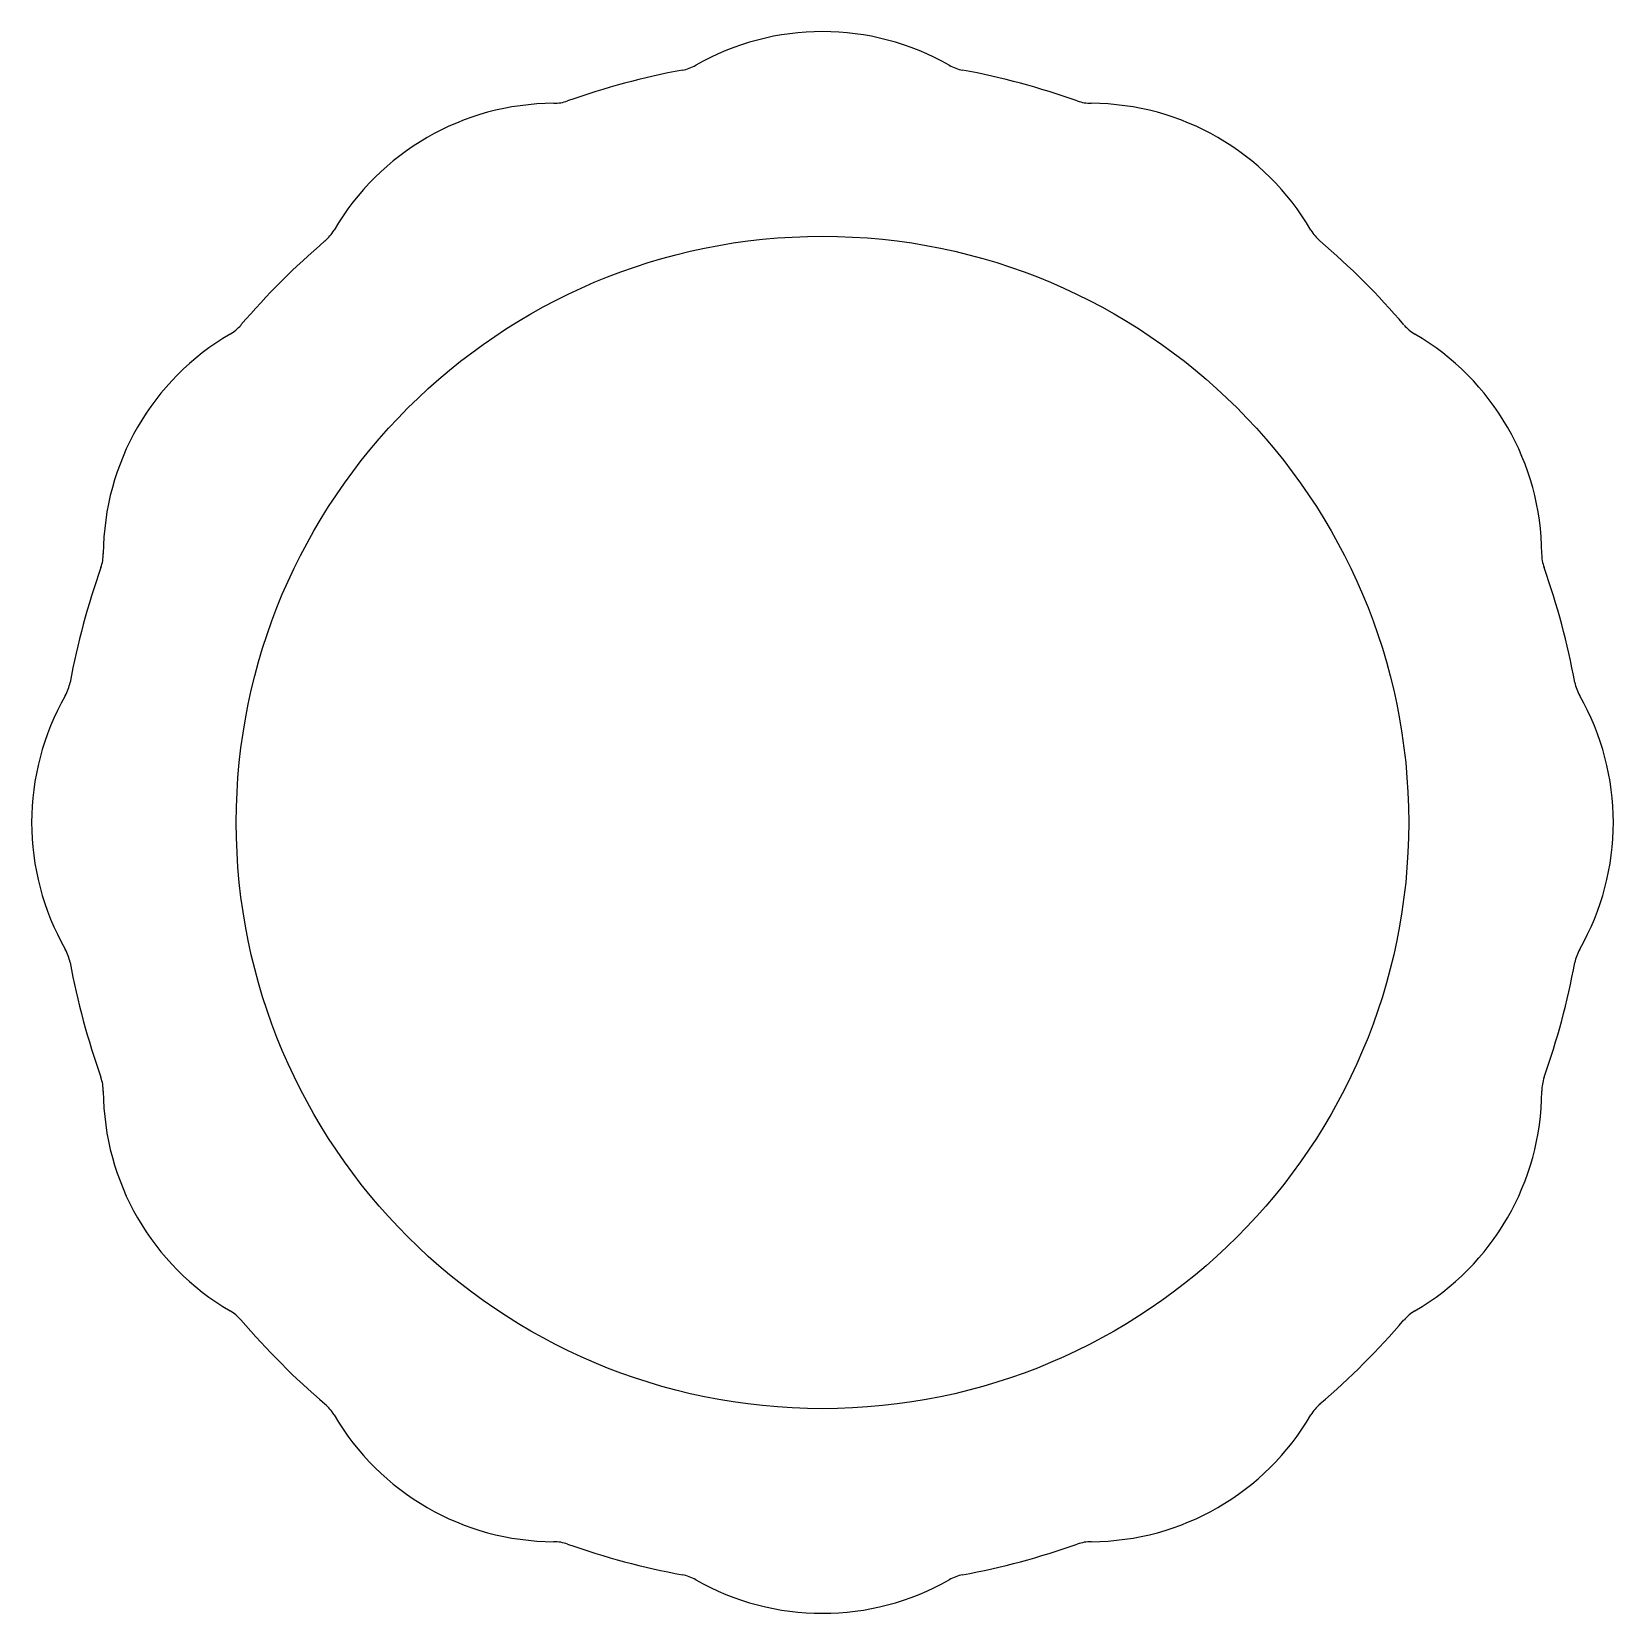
# Model space of a CAD drawing. Extents: x 1984.5 to 2003.1, y 1917.3 to 1935.9.
import ezdxf

# ---------------------------------------------------------------- set-up
doc = ezdxf.new("R2010")
doc.units = 0
doc.layers.get('0').update_dxf_attribs({"linetype": 'CONTINUOUS'})

msp = doc.modelspace()

# ---------------------------------------------------------------- linework, layer by layer
msp.add_circle((1993.777, 1926.621), 6.875)
for centre, radius, start, end in [((1993.777, 1932.896), 3, 60.2867, 119.7135), ((1993.777, 1926.621), 8.975, 100.5501, 109.45), ((1992.042, 1935.935), 0.5, 280.5501, 299.7135), ((1995.512, 1935.935), 0.5, 240.2867, 259.4501), ((1993.777, 1926.621), 8.975, 70.55, 79.4501), ((1990.64, 1932.055), 3, 90.2869, 149.7131), ((1990.622, 1935.555), 0.5, 270.2869, 289.45), ((1996.932, 1935.555), 0.5, 250.55, 269.7129), ((1996.915, 1932.055), 3, 30.2874, 89.7129), ((1987.617, 1933.82), 0.5, 310.5499, 329.7131), ((1999.937, 1933.82), 0.5, 210.2874, 229.4503), ((1993.777, 1926.621), 8.975, 130.5499, 139.4511), ((1993.777, 1926.621), 8.975, 40.5488, 49.4503), ((1986.578, 1932.78), 0.5, 300.2892, 319.4511), ((2000.977, 1932.78), 0.5, 220.5488, 239.7104), ((1988.343, 1929.758), 3, 120.2892, 179.7116), ((1999.212, 1929.758), 3, 0.2888, 59.7104), ((1984.843, 1929.776), 0.5, 340.5497, 359.7116), ((2002.711, 1929.776), 0.5, 180.2888, 199.4505), ((1993.777, 1926.621), 8.975, 160.5497, 169.4504), ((1993.777, 1926.621), 8.975, 10.5496, 19.4505), ((1987.502, 1926.621), 3, 150.2878, 209.7122), ((1984.462, 1928.355), 0.5, 330.2878, 349.4504), ((2003.092, 1928.355), 0.5, 190.5496, 209.7122), ((2000.052, 1926.621), 3, 330.2878, 29.7122), ((1984.462, 1924.886), 0.5, 10.5496, 29.7122), ((2003.092, 1924.886), 0.5, 150.2878, 169.4504), ((1993.777, 1926.621), 8.975, 190.5496, 199.4504), ((1993.777, 1926.621), 8.975, 340.5497, 349.4504), ((1984.843, 1923.465), 0.5, 0.2888, 19.4504), ((1988.343, 1923.483), 3, 180.2888, 239.7104), ((1999.212, 1923.483), 3, 300.2892, 359.7116), ((2002.712, 1923.466), 0.5, 160.5497, 179.7116), ((1986.578, 1920.461), 0.5, 40.5488, 59.7104), ((2000.977, 1920.461), 0.5, 120.2892, 139.4511), ((1993.777, 1926.621), 8.975, 220.5488, 229.4503), ((1993.777, 1926.621), 8.975, 310.5499, 319.4511), ((1987.617, 1919.421), 0.5, 30.2874, 49.4503), ((1999.937, 1919.421), 0.5, 130.5499, 149.7131), ((1990.64, 1921.186), 3, 210.2874, 269.7129), ((1996.915, 1921.186), 3, 270.2869, 329.7131), ((1990.622, 1917.686), 0.5, 70.55, 89.7129), ((1993.777, 1926.621), 8.975, 250.55, 259.4501), ((1993.777, 1926.621), 8.975, 280.5501, 289.45), ((1996.932, 1917.686), 0.5, 90.2869, 109.45), ((1992.042, 1917.306), 0.5, 60.2867, 79.4501), ((1993.777, 1920.346), 3, 240.2867, 299.7135), ((1995.512, 1917.306), 0.5, 100.5501, 119.7135)]:
    msp.add_arc(centre, radius, start, end)

doc.saveas('drawing.dxf')
